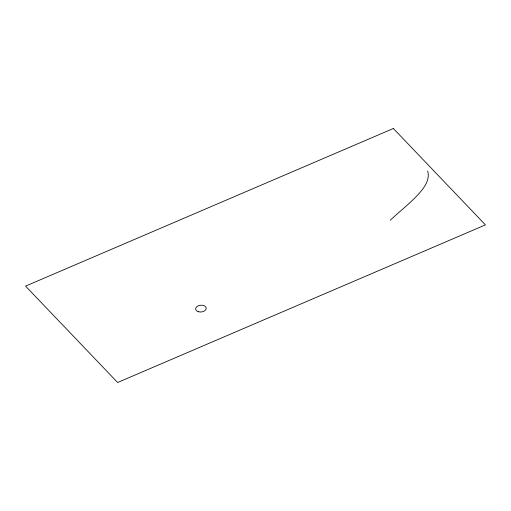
<?xml version="1.0" encoding="UTF-8"?>
<svg xmlns="http://www.w3.org/2000/svg" width="511" height="511" viewBox="0 0 511 511"><rect width="100%" height="100%" fill="white"/><g stroke="black" fill="none" stroke-linecap="round" stroke-linejoin="round"><path stroke-width="0.77" d="M390.251 220.222C399.065 211.931 408.653 204.47 417.033 195.726C423.031 189.166 430.466 180.645 427.675 171.057M393.368 128.497L25.55 286.115L117.632 382.503L485.45 224.885L393.368 128.497M198.377 311.742A5.34 3.398 -5.6 0 0 206.246 308.203A5.34 3.398 -5.6 0 0 198.147 305.859A5.34 3.398 -5.6 0 0 198.377 311.742"/></g></svg>
